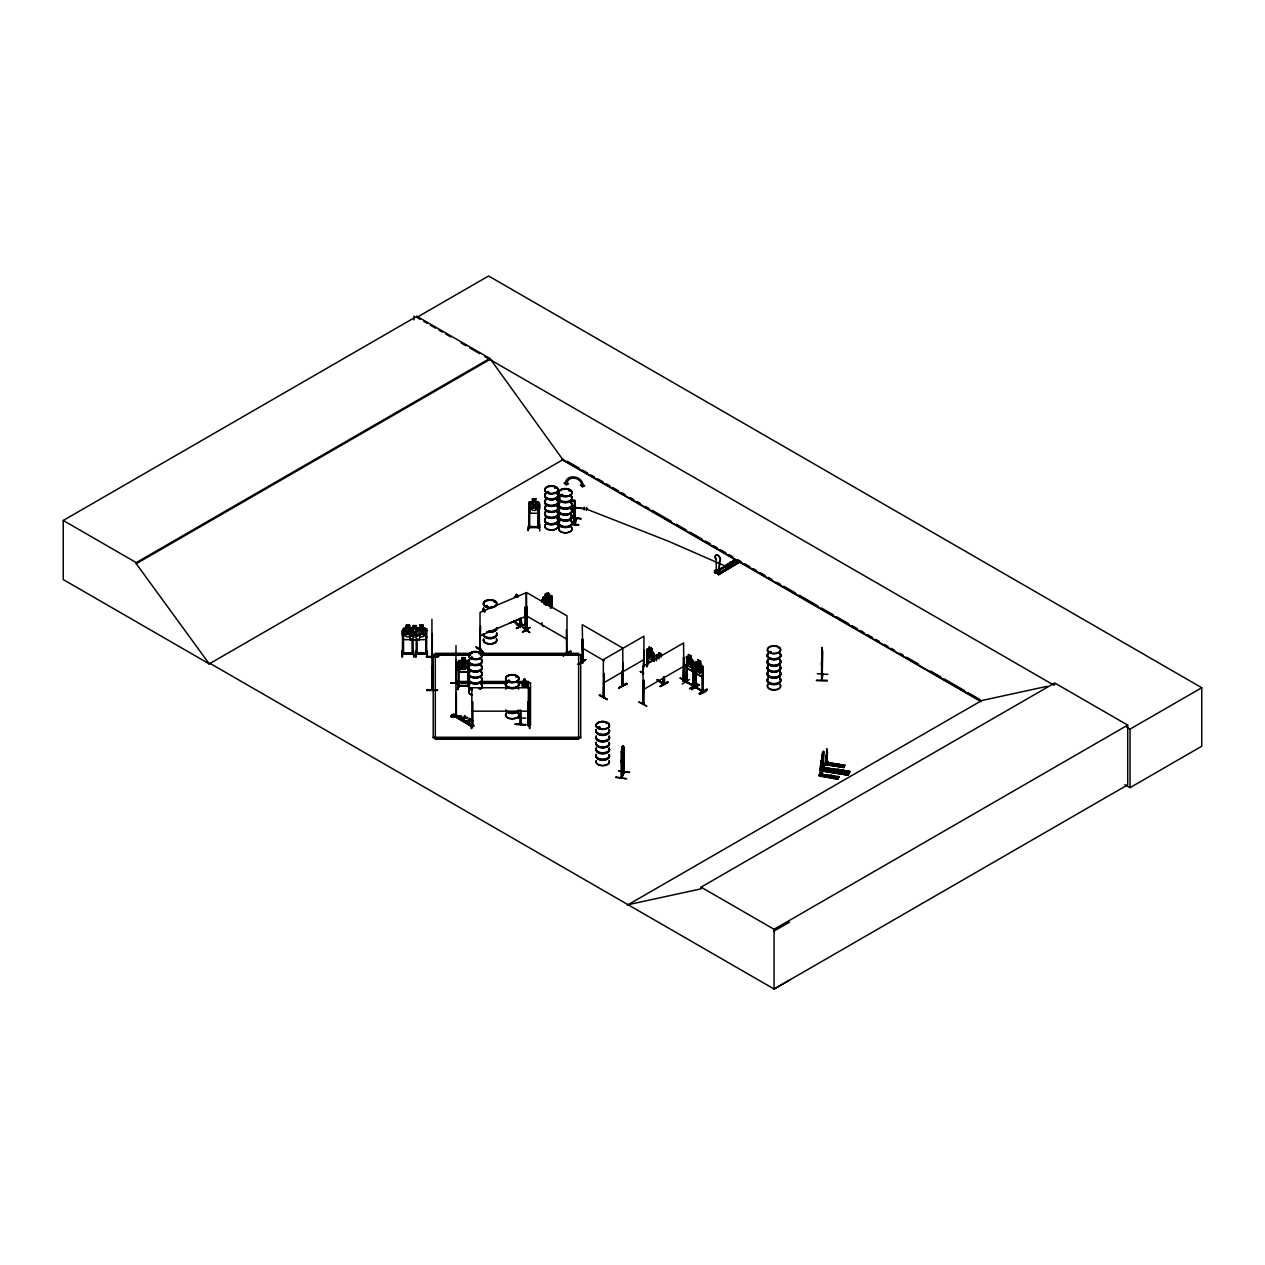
<?xml version="1.0" encoding="UTF-8"?>
<svg xmlns="http://www.w3.org/2000/svg" width="1265" height="1265" viewBox="0 0 1265 1265"><rect width="100%" height="100%" fill="white"/><g stroke="black" fill="none" stroke-linecap="round" stroke-linejoin="round"><path stroke-width="1.5" d="M529.308 724.75L528.106 724.75L528.422 682.673M528.422 724.782L530.509 724.782L530.509 682.673L518.745 682.673M821.87 661.247L822.123 655.729M820.495 767.112L821.175 760.328L820.811 774.892L820.352 766.084M823.689 752.786C819.847 794.989 824.638 762.985 823.547 751.584M827.357 753.719L826.583 763.475L826.203 756.011M826.867 748.975L826.44 763.459M822.297 660.457L821.602 665.216L822.25 650.621L822.092 655.175M827.183 680.27L816.463 680.191M827.136 681.029L816.415 680.617M574.104 500.908L574.231 500.545M574.104 508.704L575.148 508.72M571.337 500.387L575.243 500.576L571.416 500.181M584.509 508.53L584.114 509.953L584.398 507.297L584.24 508.909L575.433 507.708L584.272 508.34M821.76 766.669L822.566 766.116M821.997 656.029L821.839 660.789L822.044 656.25L822.266 657.278M820.226 773.121L819.625 774.733M820.384 773.152L820.89 773.2M826.488 761.83L825.539 761.388L826.709 761.878M821.238 766.606L821.633 765.546L824.48 766.005L823.025 770.527L823.135 768.772L820.179 768.535L823.135 768.772M821.633 765.546L821.428 767.808C819.435 764.503 822.566 766.622 822.582 766.669M821.111 766.495L821.206 766.464M821.965 756.802L823.42 751.284L823.863 752.122M819.799 774.765L819.847 772.883M821.791 764.55L821.317 760.36L820.827 761.925M825.492 761.894L825.887 761.024L827.958 761.53L827.958 762.542L826.962 764.534L827.041 763.348L825.144 763.032L824.986 764.598L843.897 766.97L843.644 767.728M826.836 749.339L826.345 756.043M826.282 754.683L826.282 755.695M827.579 753.134L826.788 749.117M574.12 501.541L575.259 501.304L571.337 501.193M575.148 501.003L574.879 521.733L573.851 521.496L573.851 508.704M575.259 501.304L571.416 500.972M719.01 572.365L719.532 561.391A3.589 2.087 59.5 0 0 719.532 557.248A3.589 2.087 59.5 0 0 715.911 555.209A3.589 2.087 59.5 0 0 715.911 559.336L716.069 559.257A3.589 2.087 59.5 0 1 716.069 555.114A3.589 2.087 59.5 0 1 719.69 557.153A3.589 2.087 59.5 0 1 719.69 561.296L719.168 572.27M821.633 663.066L821.997 651.364M821.649 654.274L821.886 649.404M821.886 661.026L821.649 659.65M825.413 763.317L825.998 761.846M820.811 766.337L821.38 765.293M529.766 504.008L528.77 504.197L529.766 504.008L529.624 527.679L528.691 527.616L528.833 502.442L532.47 501.62L532.359 498.631L535.886 498.742L535.759 501.778L537.514 502.79L537.514 508.166L535.759 510.412L532.47 510.317L530.715 507.961L530.715 502.584L532.47 501.683M527.805 530.573L528.928 523.9L528.343 530.098M528.264 530.509L528.865 524.263M529.624 527.647L528.912 527.315M535.886 498.742L532.47 498.805M535.87 501.683L538.163 501.683C541.452 504.071 539.396 510.064 538.194 513.369L529.924 513.131L528.833 502.442M538.321 504.466L539.301 504.276L538.321 504.466L538.305 527.916L539.333 527.932L539.38 526.793L538.257 526.762M539.396 510.538L538.099 513.258M538.337 504.245L538.21 527.853L539.412 527.679M538.447 526.762L528.802 526.461L528.881 527.663M539.744 530.889L539.744 524.248M578.611 524.643L571.622 523.694L578.627 525.054L571.495 524.485M586.343 509.036L586.454 510.254L586.786 507.613L586.343 509.036L667.888 541.025L729.257 567.795L725.414 565.313L727.486 564.095L731.328 566.578L727.486 564.095M480.21 649.151L480.779 649.72M525.101 629.701C527.805 629.464 523.884 629.084 525.576 630.697L525.196 607.105L526.193 606.947L525.418 607.279M623.851 771.191L621.241 777.928L621.447 751.046L621.241 752.77M624.357 748.659L624.072 772.662L624.024 771.081M624.372 772.077L621.763 777.88M616.071 777.469L626.602 778.766L616.213 777.074M523.979 685.978C520.769 668.6 531.964 689.441 523.22 685.598L524.485 679.447M817.253 673.707L827.943 674.372M821.807 650.526L822.123 647.364L822.013 680.507L822.788 674.387M821.728 653.594L822.297 648.866L822.123 650.242M821.776 658.638L821.712 656.456L822.377 656.962M822.756 650.969L822.203 674.846M822.724 674.909L822.819 673.47L822.297 674.134M717.366 569.724L716.654 571.148M717.176 573.077L717.445 569.74M820.685 768.725L820.685 765.989L820.938 768.756M821.586 765.135L820.669 774.876L820.669 767.649M523.046 684.507L524.611 679.289L522.872 685.061M845.336 773.832L846.791 770.844L849.637 771.302L848.088 775.176L820.068 770.638L820.463 769.484M849.621 771.824L821.523 767.001L820.289 769.531L848.499 774.022L848.198 774.797M823.468 767.57L849.748 771.729L849.242 772.773L823.072 768.535M820.21 772.773L822.187 772.947L822.108 773.911L820.21 773.595L819.198 775.998L837.857 779.114L819.277 775.619L819.356 774.449L836.798 777.2M838.853 777.137L820.084 774.022L838.648 777.548L838.916 776.584L837.019 776.251L836.007 778.244M820.194 774.022L819.356 775.271L838.189 778.465M825.175 764.202L826.077 762.226L844.767 765.436L825.776 762.985L825.887 761.024L825.713 762.7L844.546 765.894M837.841 779.145L838.916 776.584M844.419 766.131L844.688 765.167L842.806 764.835L841.794 766.827M575.148 508.641L571.337 508.198M523.22 685.598L525.086 679.416M621.969 776.552L621.241 777.074L621.969 777.406L622.918 748.927L622.064 756.138M431.871 656.092L431.934 657.515M431.887 657.42L432.409 656.092M431.808 688.634L431.934 690.042L431.934 619.265M456.001 715.642L456.001 715.484M520.769 710.266L520.832 723.975M520.816 723.596L520.342 724.418L520.769 718.457M470.991 658.18L472.224 657.278M471.276 657.5L472.414 657.895M472.873 657.784L472.256 657.958M486.377 605.476L485.649 606.425M485.902 606.141L485.807 605.698M487.515 606.03L486.282 605.54M479.103 653.847L479.641 653.151M494.315 601.966L493.84 601.349M494.204 601.476L494.552 601.966M547.698 491.547C547.207 494.236 549.295 490.029 546.844 492.354M547.239 491.816L548.219 492.275M548.868 492.354L548.378 491.674M508.53 681.329L508.372 680.349L509.526 680.586M508.056 680.965L509.242 681.155M509.321 681.06L508.324 681.044M509.147 681.234L509.147 680.412M554.845 488.037L555.351 487.357M555.604 487.784L554.813 487.768M515.772 676.395L516.104 676.348M515.914 676.68L516.784 676.633M515.93 676.807L516.468 676.269M561.375 495.248L561.834 494.267L562.83 495.137M562.451 495.074L561.217 494.884M562.767 495.026L560.996 495.153M568.744 490.646L569.74 490.883M569.076 490.567L569.535 490.441M598.566 727.312L599.91 727.407M600.148 727.596L599.357 727.059M606.109 723.453L607.184 723.548M771.302 652.266L769.452 652.234L770.986 651.57M771.46 652.234L770.78 651.475L771.365 652.392M778.528 647.838L777.88 647.585M578.595 525.07L571.59 524.2M836.181 770.923L837.383 769.99L838.569 770.938M838.569 770.701L836.212 770.859M836.908 765.262L835.975 764.36M717.682 569.914L716.464 571.195L716.955 570.088M599.594 694.691L607.247 699.529L599.215 695.323M638.825 702.186C647.98 705.633 650.89 709.491 639.141 701.949M820.084 770.638L848.135 775.129M820.289 768.314L820.163 770.259L848.325 774.718L849.637 771.302M848.404 774.591L820.179 770.069L821.633 767.08M849.337 772.393L823.183 768.155M825.001 764.582L843.787 767.428L825.065 764.202M720.101 571.337L720.101 572.555L716.132 570.452L720.402 573.029L720.402 571.495L718.03 572.555L718.03 573.772L714.788 571.938L716.86 569.503M476.589 647C498.078 662.986 461.172 636.627 483.072 651.934M432.345 657.42C411.299 656.029 452.506 656.44 434.022 656.804M432.361 689.915L432.345 688.524M456.428 716.196L456.365 692.303M520.816 724.45L520.706 718.394M650.447 654.1L652.645 652.851L651.064 655.254L652.708 659.618L650.558 655.586C649.451 659.413 646.715 656.424 650.036 654.638L648.471 650.447L650.416 653.847M546.939 599.91L549.816 596.716L547.729 600.48L549.943 603.31L548.567 605.903M693.394 668.995L692.572 671.304L686.911 667.936M693.473 668.948L692.603 671.446L686.753 668.062L686.089 664.694M702.897 674.435L702.028 676.917L696.177 673.533L695.497 670.181L696.335 673.423L702.154 676.838L702.85 674.451L702.075 676.886L696.193 673.533M702.976 674.498L702.154 676.838M822.392 674.292L821.649 680.428L822.06 679.558M546.986 599.784L544.298 597.918L546.369 600.764L544.266 604.37M552.062 604.038L550.892 607.074M557.944 498.71L558.023 499.296M557.944 506.506L558.023 507.091M574.421 501.667L574.421 506.791M573.962 505.352L575.132 505.51L573.962 505.352L573.899 506.506M575.18 506.601L573.804 506.996L574.025 521.654L575.022 521.639M575.48 506.949C572.381 504.767 571.59 509.226 575.543 508.119L575.543 506.775M575.543 508.119L571.416 507.977M571.416 508.783L575.243 509.352L575.243 500.719M572.254 524.184L574.547 518.128M575.053 517.764L572.792 524.327L575.085 517.764M574.057 524.406L576.302 517.938L574.104 524.422M518.713 619.613L509.748 623.123M461.061 718.615L463.654 717.777L463.638 720.101L464.54 715.5M468.698 720.212L465.409 720.639L468.588 721.113L470.074 718.694L468.572 722.947L467.955 722.109M468.572 722.947L470.074 718.694M467.955 722.6L469.457 718.346M463.417 664.014L466.516 661.516L464.271 664.837L466.611 668.236L463.575 665.453L460.507 668.268L462.816 664.821L460.618 661.548L463.512 664.172M467.639 672.174L459.448 672.11L458.262 669.28L459.353 672.205L467.639 672.142L468.856 669.264L468.841 661.5L467.607 660.488L459.385 660.583L458.278 661.611L458.262 669.343L459.369 672.221L467.639 672.174L468.841 669.312M465.141 715.848L464.524 717.793L467.655 717.793L464.524 717.318M682.215 684.08L689.409 679.542M621.716 777.88L622.032 746.888C624.135 742.318 623.914 756.059 622.064 758.447L621.605 757.118M622.222 747.077L622.76 745.891L622.222 748.042M623.06 747.821L623.677 746.476L624.072 772.662L623.566 746.461L621.463 751.11L622.143 749.797M621.51 753.924L621.605 777.991M621.147 760.407L621.542 762.7L623.977 754.604M616.071 777.485L616.229 776.678M619.012 771.16L629.527 772.409L619.154 770.796M623.993 771.998L621.906 776.71M824.48 766.005L821.618 765.768M839.517 769.673C835.074 777.153 843.123 767.618 836.687 769.199L835.232 772.188M842.047 770.085C838.995 778.038 841.636 766.685 844.894 770.844M844.894 770.543L843.439 773.532M525.544 630.666L525.971 629.322M480.921 649.008L479.783 648.913L479.973 650.036L480.052 612.371L526.193 592.732L526.24 630.35C528.296 631.583 525.781 628.104 526.936 629.796M566.862 652.851L571.195 651.649L563.21 655.839L570.784 650.953L563.257 655.381M582.517 661.975L582.754 662.275M582.264 661.389L583.007 662.718L582.248 638.888L582.026 662.512M622.522 684.982L621.747 684.555L622.601 685.029M622.775 662.291L622.538 685.899L621.732 685.44L622.87 685.693L622.775 648.059L582.248 624.657L582.928 662.686L582.264 662.228M685.946 682.151L693.853 686.231L693.046 684.918M686.927 681.424L686.199 681.06L686.674 682.562L686.958 664.805M693.236 684.982L692.809 686.073L692.809 662.575L693.758 662.828L692.809 662.575M695.481 687.654C694.406 685.298 698.201 689.552 703.008 691.892L702.929 666.718L696.209 661.927L702.897 666.813M702.913 691.892L702.17 690.548L703.15 690.769M819.356 774.449L821.254 774.765L821.175 775.935L822.187 772.947M825.318 763.965L825.998 762.178M827.041 764.171L827.958 761.53M821.254 775.587L822.108 773.911M830.299 775.113C828.164 780.41 830.046 772.868 832.18 775.651M836.07 763.696C833.951 768.994 835.817 761.451 837.968 764.234M832.18 775.445L831.184 777.422M837.968 764.028L836.956 766.005M833.856 775.73C831.152 780.41 835.612 778.291 835.754 776.046M839.644 764.313C836.94 769.009 841.399 766.875 841.541 764.629M844.688 765.167L843.692 767.143M402.397 656.725L402.397 650.969M415.553 657.12L415.426 650.985M458.057 689.583L457.977 683.369M457.977 683.053L457.519 689.71L457.962 683.416M471.719 728.118L471.719 722.394M471.687 728.514L471.687 721.904L471.244 728.529M657.389 680.412L663.872 684.507L663.793 676.649M545.341 604.322L547.065 601.239C546.417 604.828 551.793 602.915 548.899 603.547M604.385 696.161L603.8 696.525M682.879 680.064L683.638 679.716M696.003 672.822L700.778 664.568M459.132 671.589L465.852 660.583M729.526 565.36C728.181 568.839 726.126 563.131 729.399 565.439M534.083 505.225L537.072 502.664L534.842 505.921C539.301 509.479 535.728 511.171 534.13 506.506L531.079 509.226L533.387 505.858L531.173 502.505L534.209 505.13M548.789 492.243L547.587 492.781M560.822 494.821L562.15 495.01M485.713 605.745L486.819 606.71M485.934 605.935L486.709 605.777M470.896 657.737L471.624 657.31M472.462 658.085L472.066 657.247M509.621 681.013L507.787 681.266M599.499 727.739L598.551 727.628L599.357 727.359M769.531 652.139L771.097 652.013L769.563 651.791M836.228 770.749L838.537 770.764M838.521 770.875L837.051 771.587L836.181 770.67M461.788 657.626L465.314 657.689L465.33 660.583L466.959 661.611L466.975 667.019L465.204 669.296L461.915 669.327L460.144 667.019L460.144 661.642L461.915 660.678L461.915 657.721L465.204 657.784L461.804 657.642L461.804 660.583L458.262 661.548M836.292 765.293L837.288 764.819L836.133 764.455M466.975 667.019L465.22 669.327L461.915 669.312L460.16 667.019M701.601 671.43L700.336 673.027L697.995 671.699L696.746 668.663L697.995 659.982L700.51 661.405L700.415 664.346L702.929 666.782M520.579 618.775C526.414 634.081 512.151 622.38 514.808 620.72M515.298 621.21L514.887 622.19L515.235 621.131M514.365 620.909L520.974 626.475L514.586 621.51M543.27 597.301L542.274 602.314M402.428 653.104L412.959 653.04L413.181 654.132L413.07 638.525M402.428 653.958L413.181 653.926L402.46 654.211L402.539 630.555L403.503 630.555L403.519 654.163M416.059 653.12L417.244 653.12M416.059 653.973L417.244 653.973M468.777 686.705C472.904 684.539 453.819 686.832 459.29 686.484M472.92 724.766L471.972 724.813M529.276 725.636L528.138 725.636L528.422 724.039L530.509 724.782M413.181 629.037L411.947 627.962L403.725 627.993C400.752 630.618 402.365 636.295 403.693 639.663L411.979 639.647M419.885 636.801L423.174 636.785L424.929 634.477L424.929 629.1L423.174 628.152L423.285 625.1L419.759 625.116L419.885 628.167L416.232 629.037M603.421 696.303L604.401 696.319M603.895 696.825L604.053 695.971M643.158 674.261L643.917 650.416L644.17 665.596M643.964 680.364L643.015 680.602L643.964 680.364L643.268 704.226L643.015 666.386L683.559 642.984L683.922 680.744L683.559 657.199L683.053 681.202L683.4 679.764M528.944 502.553L530.003 501.62L538.099 501.841L539.285 502.838L539.396 527.9M476.526 647.443L483.072 652.424M574.863 507.044L574.879 521.733M574.01 521.085L575.18 521.227M545.579 605.413L548.662 604.765L550.307 602.093L550.307 596.716L548.662 596.115C551.445 591.166 542.843 592.842 545.579 596.795L543.934 598.108L543.934 603.484M727.328 565.455L729.209 565.297M729.415 565.882L727.343 565.898M514.381 596.558L516.547 597.333C513.97 590.597 521.733 598.946 516.373 594.329L516.468 597.175M546.954 491.895L547.856 491.595M471.276 657.99L472.066 657.547M509.526 681.139L508.688 681.345M598.282 727.407L599.436 727.059M649.198 647.063L651.775 648.455L651.601 651.428L652.851 653.12L652.851 658.496L651.601 660.077L649.277 658.733L648.028 655.713L648.028 650.337L649.277 650.099C648.439 642.43 650.922 652.787 647.569 648.913L646.7 649.53L646.731 666.813M646.779 649.625L647.617 649.04M656.345 660.662L656.298 655.08L658.875 655.444M656.393 655.175L657.215 654.574M686.057 682.183L686.879 656.393L693.568 661.279L693.584 686.421L693.568 661.279M686.089 656.978L686.911 656.519M698.09 660.124L698.074 663.002L695.418 662.496L695.45 687.67M830.188 775.777L830.156 776.584M831.421 776.346L830.346 775.714L830.52 776.71M696.288 661.88L695.497 662.449M402.539 653.104L402.57 654.195M416.09 654.226L417.134 653.91M417.181 654.226C415.347 650.068 442.624 655.634 416.059 653.341M426.669 654.179L416.28 653.942M459.29 686.705L458.12 686.737L458.309 685.567L459.132 686.468M467.75 663.05L468.73 663.255L467.75 663.05L467.75 686.674L468.841 686.452M468.841 685.598L458.309 685.915M471.892 724.766L472.952 724.987M471.75 725.383L472.952 725.588L472.825 701.98L471.861 702.186M529.292 724.529L528.106 724.987M479.83 649.783L479.751 649.008M528.881 526.778L539.396 527.046M717.113 570.436L715.832 569.962L716.006 572.413L716.006 569.851L717.176 570.515L714.266 572.333M734.839 559.763L738.728 562.419L717.793 574.294L738.681 561.929L734.839 559.763C727.296 561.597 744.089 565.961 732.767 560.98M715.184 572.666L735.882 561.012L719.785 569.566M735.044 560.553L735.866 561.012M717.619 574.01L738.681 561.929M737.938 561.802L718.03 573.772M738.396 562.403L718.536 574.721L738.902 562.704M714.978 572.76L714.488 570.547L716.559 569.329L716.148 570.942M729.32 563.02C740.642 567.985 723.849 563.621 731.391 561.802L735.234 564.269L731.391 561.802M719.263 569.266L735.313 560.711M714.931 572.681L735.582 560.49M718.615 574.769L718.33 572.713L720.402 571.495M717.872 574.342L738.697 562.229M526.936 607.247L526.24 606.852L527.015 630.697L527.189 607.105M522.524 632.342L530.067 627.44L522.524 631.852M566.356 629.717L566.625 653.657M582.517 662.828L582.928 639.284M567.052 652.629L566.008 652.376L566.783 652.803M563.21 655.839L565.645 654.416M578.263 664.03L585.379 659.871M577.836 664.283L585.806 659.618M579.465 663.809L585.758 659.634M604.053 673.423L603.294 697.268L603.373 659.603L643.917 636.2L643.917 665.453M643.49 667.873L644.17 650.574M642.762 673.075L640.722 671.43M626.934 683.843C602.298 696.319 643.901 675.826 618.965 687.543M618.996 687.607L626.523 683.132M618.949 688.018L626.602 683.606M604.322 696.968L603.642 673.976M683.258 681.139L683.827 657.357M686.278 658.559L686.958 658.954M695.703 664.014L695.829 687.448L703.293 691.702L703.198 668.284L702.249 668.047L702.233 691.481M642.936 703.198L644.059 702.897L642.936 704.052M703.198 668.284L702.249 668.047M683.638 680.57L682.8 681.06M686.326 681.108L686.784 681.693M686.784 681.946L693.473 685.583M692.73 685.946L693.078 662.433M697.489 683.653C673.249 698.533 714.33 675.178 690.01 688.524M691.718 689.662L699.276 684.76L691.718 689.172M702.17 690.801L696.209 687.401L703.008 691.038M706.929 689.125C707.609 693.441 688.903 697.41 706.977 689.188M699.371 694.026L707.309 689.773M210.18 663.445L209.358 663.935L63.25 579.576L63.25 520.468L416.881 316.297L489.887 358.438L562.893 459.701L980.881 701.031M416.881 316.297L416.881 317.389L488.59 275.991L1201.75 687.733L1201.75 746.239L1130.04 787.636L1124.917 784.664M63.25 520.468L136.256 562.609L489.887 358.438M789.55 980.185L774.069 989.009L210.085 663.398L209.247 663.872L136.256 563.7L489.887 359.529M209.247 663.872L563.716 459.227M452.048 714.757L453.518 713.903L473.79 725.604L472.304 727.185L452.048 714.757L472.304 726.458L473.79 725.604M452.048 715.484L453.518 714.63L458.578 717.555M524.659 683.021C514.143 687.607 535.427 687.433 524.912 683.021L528.153 684.982M647.49 648.961L654.258 653.799L654.179 661.579M647 666.655L646.731 651.206L647.68 651.459M653.293 652.313L651.681 651.38L651.775 648.455L649.277 647.206M646.7 657.262L647.474 660.567L650.479 662.212L647.617 660.457L646.858 657.247M603.373 683.005L643.917 659.603M653.499 660.962L653.752 654.954L654.448 659.255M657.642 655.871L658.875 655.634L658.875 652.566L661.374 654.005L661.216 656.978L657.183 654.464M654.448 655.349L653.499 655.112M656.298 655.08L656.614 660.504M688.571 657.389L688.571 654.495L687.322 663.192L688.571 666.212L690.896 667.556L692.145 665.975L692.145 660.599L690.896 656.045L688.571 654.701M690.99 658.875L691.07 655.934L688.492 654.543M643.015 689.789L683.559 666.386M663.429 683.021L664.125 683.495L657.104 679.985M663.366 678.056C661.516 687.701 666.149 685.013 664.046 676.506M660.203 686.136L667.841 681.788L660.251 686.199M668.22 682.452L660.203 686.626L667.904 682.23M627.25 905.202L981.719 700.541L1047.025 686.342M628.072 904.712L701.079 888.836L701.079 887.144L1054.71 682.974L1127.716 725.114L1127.716 784.838L774.069 989.009L774.069 929.285L1127.716 725.114M1054.71 684.665L1053.887 685.156L484.795 356.588M1126.656 727.169L1130.04 729.13L1201.75 687.733M774.069 930.993L789.55 922.169M525.212 630.429L525.845 630.191M418.114 629.132L419.759 627.993M460.16 661.642L461.915 660.678M419.521 635.773L421.53 632.943L424.581 635.726L422.241 632.326L424.502 629.116L423.269 629.116L421.482 631.646L419.711 629.116L418.62 629.322M683.4 680.617L683.559 680.602M643.332 703.308L644.043 703.72M487.057 606.141L486.187 606.204M480.605 626.08L480.052 649.989M522.951 627.74L529.877 632.5L523.441 627.535M479.83 649.815L480.7 648.597M480.052 635.773L526.193 616.134M509.779 623.092L518.761 619.249M516.5 627.962C543.096 616.229 498.695 636.801 525.133 624.246M516.531 628.373L525.181 624.641M603.943 696.841L604.322 673.565M643.411 704.146L643.284 680.76M542.005 623.281L541.958 622.744M547.492 491.737L548.409 491.721M562.198 495.058L561.217 495.074M599.009 727.059L598.44 728.118M831.121 776.52L830.33 776.504M545.579 593.918L548.662 593.238M552.109 607.532L552.062 596.305L550.86 595.467L543.175 597.143L542.163 602.33M551.002 598.219C552.252 595.989 549.801 606.22 551.002 607.975M551.002 599.215L543.302 600.733L551.081 599.104L552.109 601.745M548.662 602.456L545.579 603.12L545.579 597.76L548.662 597.08L548.662 602.456L550.307 604.385L550.307 607.959M523.678 684.065L524.611 683.875M696.746 663.303L697.995 663.05M702.565 691.291L702.502 675.7M716.923 570.8L716.464 570.515M469.457 720.164L472.588 720.639L469.347 721.05M472.588 720.639L465.994 721.461M463.765 717.366L460.476 718.283M467.655 717.302L464.413 717.714L463.638 720.101M464.413 718.204L467.655 717.793M469.347 720.56L472.588 720.149M465.409 721.129L468.698 720.702M425.752 653.056L425.831 654.226L425.72 630.539L426.7 630.745L425.72 630.539M514.649 620.641L514.27 621.716M470.928 657.784L472.161 658.464M598.993 727.201L600.195 727.549M599.452 728.276L598.503 727.992M622.206 685.314L622.775 685.662M622.459 685.851L622.111 684.397M686.642 682.499L686.705 659.097M693.584 685.567L679.938 677.977L693.837 686.183M696.114 687.164L695.481 686.8M696.082 687.97L696.398 674.166M409.544 636.769L406.255 636.785L404.484 634.492L404.484 629.116L406.255 628.152C403.298 623.645 412.422 623.708 409.544 628.136L411.299 629.084M406.255 625.258L409.544 625.258M419.759 625.179L423.174 625.274M423.174 628.088L426.811 628.99L426.59 654.211M432.298 633.48L432.314 657.5M409.544 634.461L406.255 634.477L406.255 629.1L410.856 628.99L408.611 632.31L410.888 635.409M419.885 634.492L423.174 634.477L423.174 629.116L419.885 629.116L419.964 637.228L418.747 640.09L410.461 640.027L409.386 629.448L410.508 628.42L418.715 628.42L419.964 629.496M417.324 639.695L425.609 639.663L426.811 636.785M426.779 650.937L427.444 657.152L426.732 656.345M402.649 653.357L412.959 653.009M426.732 656.693L437.484 656.63M413.149 650.431L413.813 657.12L413.212 650.479M462.5 658.274L464.619 658.259L464.619 659.239L462.516 659.239L462.5 658.274L464.619 658.29M462.5 659.239L464.619 659.223M456.38 659.761L456.38 683.796M459.401 660.583L461.915 660.615M459.448 660.678L467.56 660.662L468.73 661.611L468.698 686.421M461.915 661.642L465.204 661.627L465.22 667.019L461.915 667.019L461.915 661.642L465.22 661.642M458.199 663.081L459.179 663.303L458.199 663.081L458.23 686.721M432.298 666.023L432.298 689.425M461.915 667.003L465.204 667.003M450.814 682.784L461.567 682.594L450.814 683.116M450.814 682.974L461.567 682.926M426.748 690.39L437.5 690.311L426.748 690.405L426.748 689.583L437.5 690.374M468.841 686.073L468.872 689.662L469.378 686.5M426.748 690.058L437.484 689.994M528.217 701.98L529.181 702.186L528.217 701.98L528.327 725.636M450.814 716.67L461.567 716.591L450.814 716.702L450.814 715.864L461.567 716.654M450.814 716.354L461.567 716.29M525.892 718.156L515.14 718.014M529.26 722.378L529.403 728.466M515.219 724.07L525.971 724.861L515.219 724.149M515.219 724.481L525.971 724.545M418.668 639.932L410.461 640.09L409.544 629.084L407.852 631.63L404.958 629.005L407.156 632.294L404.847 635.726L407.915 632.927L410.445 635.773M472.604 653.325L435.302 653.325L435.302 739.203L578.627 739.203L578.627 653.325L478.502 653.325M470.643 654.527L433.215 654.527L433.215 738.001L580.714 738.001L580.714 654.527L480.463 654.527M435.302 655.254L470.643 655.254M480.463 655.254L578.627 655.254M468.382 681.471L456.76 681.471L456.76 683.4L468.382 683.4M481.933 681.471L507.123 681.471M518.745 681.471L528.422 681.471L528.422 683.4M456.76 682.199L468.382 682.199M481.933 682.199L507.123 682.199M518.745 682.199L528.422 682.199M456.76 682.673L468.382 682.673M481.933 682.673L507.123 682.673M481.933 683.4L507.123 683.4M518.745 683.4L530.509 682.673M471.861 711.167L529.181 711.167M433.215 737.274L580.714 737.274M435.302 738.475L578.627 738.475M514.649 621.558L520.88 626.46L520.88 618.648M643.695 703.609L643.695 680.206M416.28 654.226L416.169 638.588M412.105 654.195L412.09 638.54M459.053 685.567L467.639 685.598M471.972 725.636L471.972 724.466M556.505 497.619L560.205 498.078L556.489 497.683M556.474 506.316L560.205 506.712M571.337 508.989L575.132 509.526M570.436 517.511L580.951 518.84M539.19 527.632L528.881 527.632M622.032 746.888L622.174 749.829M621.241 760.502L621.431 762.684M619.028 771.002L629.543 772.441M822.44 769.152L822.029 758.257L822.234 769.12M823.404 767.902L836.481 770.021M840.213 770.622L849.558 772.14M849.527 772.203L821.127 767.808L821.127 765.246M820.447 769.673L848.183 774.291M826.314 756.201L826.583 763.475M825.998 761.356L827.879 761.672M826.045 762.352L844.688 765.357M825.144 763.854L843.976 767.049M819.941 774.117L838.711 777.169M819.42 775.587L838.173 778.528M508.862 680.317L509.7 680.807M823.61 751.331L822.234 753.244L822.092 758.004M529.292 725.383L528.217 725.604M573.93 521.623L574.278 508.182M426.874 650.858L426.843 657.152M529.877 728.529L529.861 722.362M686.389 681.977L686.278 664.41M526.667 630.112L526.509 592.479L567.036 615.881L566.862 653.705M663.761 684.507L663.524 683.053M525.592 683.97L526.683 684.871M466.975 661.642L465.22 660.678L465.314 657.689M822.234 674.941L822.25 649.245M714.488 572.08L718.33 574.247L717.587 573.82M699.924 661.737L698.422 660.883L699.909 662.718L698.407 660.899M698.422 661.848L699.924 662.702M697.995 663.999L700.336 665.343L700.32 670.735L697.995 669.391L697.995 663.967L699.26 667.224C700.178 663.413 703.166 666.655 699.798 668.205L701.458 672.553L699.292 668.537C698.375 672.442 695.434 669.438 698.754 667.588L697.189 663.413L700.32 665.358M697.995 669.375L700.336 670.719M698.881 684.966L691.67 689.188M643.774 673.17L640.296 671.668M640.343 671.509L643.458 673.296M529.687 627.646L522.461 631.868M416.881 317.389L420.28 319.349M423.68 321.31L427.08 323.271M430.464 325.232L435.555 328.173M438.955 330.133L442.355 332.094M445.754 334.055L450.846 336.996M461.029 342.878L466.121 345.819M469.521 347.78L479.704 353.647M567.131 461.187L579.07 468.082M582.485 470.058L587.608 473.015M591.008 474.976L594.423 476.952M597.839 478.913L602.962 481.87M606.378 483.847L609.777 485.823M613.193 487.784L618.316 490.741M621.732 492.718L625.131 494.678M630.255 497.635L633.67 499.612M637.086 501.572L640.485 503.549M645.609 506.506L649.024 508.467M652.44 510.443L671.209 521.275M676.316 524.232L686.563 530.146M689.963 532.106L701.917 539.001M705.317 540.977L710.44 543.934M713.855 545.895L717.271 547.872M720.686 549.848L725.794 552.789M729.209 554.766L732.625 556.742M737.732 559.683L741.148 561.66M744.563 563.637L749.686 566.593M753.102 568.554L756.502 570.531M759.917 572.492L765.04 575.449M768.456 577.425L771.856 579.386M776.979 582.343L780.394 584.319M783.81 586.28L795.748 593.174M799.164 595.151L817.933 605.982M821.333 607.959L833.287 614.853M836.687 616.814L848.641 623.724M852.041 625.685L857.164 628.642M860.58 630.618L863.995 632.579M867.41 634.556L872.518 637.513M875.933 639.473L879.349 641.45M884.456 644.407L887.872 646.368M891.287 648.344L894.703 650.305M899.826 653.262L903.226 655.238M906.641 657.199L918.58 664.109M930.534 671.003L940.765 676.901M944.18 678.878L964.657 690.69M968.057 692.667L980.011 699.561M561.771 459.543L981.134 701.664M658.875 652.756L661.216 654.1M657.373 679.843L663.666 683.574M526.509 615.881L567.036 639.284M582.248 648.059L604.196 660.741M461.962 719.5L473.79 726.331M701.079 887.144L774.069 929.285M550.892 595.53L551.951 596.368M529.181 724.529L529.07 725.667L529.181 687.765L471.861 687.765L471.892 725.62M522.951 627.25L529.45 632.563M518.049 596.226L516.8 595.246L518.049 597.191M426.7 629.1L425.514 628.136L417.355 628.009M468.841 661.563L465.33 660.52L468.746 661.642M419.838 629.543L418.715 628.42M664.014 684.239L657.294 679.542M663.097 684.096L663.097 678.214M820.084 774.022L820.1 772.441M700.336 661.5L701.601 666.054L701.569 671.462L700.32 673.043L697.995 671.683L696.746 668.679M700.32 664.394L701.569 666.086M552.014 596.242L551.92 607.769M545.468 596.716L545.421 593.775M541.388 623.55L543.238 626.523M692.572 659.871L693.394 661.31M653.262 652.392L654.1 653.831M822.25 758.288L821.776 757.45M658.875 656.551L658.069 655.997L659.128 658.891M458.389 669.248L459.448 672.11M455.89 716.196L456.001 645.545M525.038 679.337L526.351 684.333M526.509 685.44L525.054 679.511L525.876 685.867M821.538 680.349L821.776 653.262M716.069 559.257L716.449 570.926M821.649 662.971L821.728 665.09M821.523 662.971L821.712 665.232M524.801 679.605L524.943 686.073M415.995 650.495L416.09 657.183M402.46 657.168L402.365 650.479L402.317 657.104M1130.04 729.13L1130.04 787.636M696.13 664.568L695.971 687.97M653.752 654.954L653.752 658.859M647.68 659.255L647.68 665.105M647.427 651.601L647.427 665.264M622.08 671.288L621.858 685.519L621.827 671.446M525.971 606.773L526.177 630.444M525.196 607.105L525.323 630.729M520.405 710.819L520.405 724.545L520.389 710.266M520.31 618.206L519.978 626.222L520.01 618.332M514.918 621.289L514.997 622.19M459.163 663.081L459.069 686.769M417.134 638.588L417.134 654.179M414.019 316.076L414.019 319.95M411.979 653.072L411.979 654.132M136.256 562.609L136.256 563.7M609.224 742.239A6.72 3.874 0 0 1 602.741 747.125A6.72 3.874 0 0 1 596.242 742.239M609.192 730.601A6.689 3.858 0 0 1 602.741 735.455A6.689 3.858 0 0 1 596.274 730.601M609.192 729.51A6.689 3.858 0 0 1 602.741 734.38A6.689 3.858 0 0 1 596.274 729.51M609.192 737.052A6.689 3.858 0 0 1 602.741 741.923A6.689 3.858 0 0 1 596.274 737.052M609.303 736.657A6.799 3.921 0 0 1 602.741 741.606A6.799 3.921 0 0 1 596.163 736.657M609.303 736.325A6.799 3.921 0 0 1 602.741 741.274A6.799 3.921 0 0 1 596.163 736.325M609.208 735.961A6.705 3.874 0 0 1 602.741 740.847A6.705 3.874 0 0 1 596.258 735.961M609.303 730.205A6.799 3.921 0 0 1 602.741 735.139A6.799 3.921 0 0 1 596.163 730.205M609.303 729.873A6.799 3.921 0 0 1 602.741 734.807A6.799 3.921 0 0 1 596.163 729.873M609.224 742.523A6.72 3.874 0 0 1 602.741 747.394A6.72 3.874 0 0 1 596.242 742.523M609.192 743.061A6.673 3.858 0 0 1 602.741 747.915A6.673 3.858 0 0 1 596.289 743.061M609.224 760.645A6.72 3.874 0 0 1 602.741 765.515A6.72 3.874 0 0 1 596.242 760.645M609.224 742.713A6.72 3.874 0 0 1 602.741 747.599A6.72 3.874 0 0 1 596.242 742.713M609.192 749.007A6.689 3.858 0 0 1 602.741 753.861A6.689 3.858 0 0 1 596.274 749.007M609.208 747.915A6.705 3.874 0 0 1 602.741 752.786A6.705 3.874 0 0 1 596.258 747.915M609.192 755.458A6.689 3.858 0 0 1 602.741 760.328A6.689 3.858 0 0 1 596.274 755.458M609.303 755.063A6.799 3.921 0 0 1 602.741 760.012A6.799 3.921 0 0 1 596.163 755.063M609.303 754.731A6.799 3.921 0 0 1 602.741 759.68A6.799 3.921 0 0 1 596.163 754.731M609.208 754.367A6.705 3.874 0 0 1 602.741 759.253A6.705 3.874 0 0 1 596.258 754.367M609.303 748.611A6.799 3.921 0 0 1 602.741 753.545A6.799 3.921 0 0 1 596.163 748.611M609.303 748.279A6.799 3.921 0 0 1 602.741 753.213A6.799 3.921 0 0 1 596.163 748.279M609.192 760.866A6.673 3.858 0 0 1 602.741 765.72A6.673 3.858 0 0 1 596.289 760.866M518.128 682.515A6.799 3.921 0 0 1 512.246 688.413A6.799 3.921 0 0 1 506.364 682.515M505.779 689.235A6.689 3.858 0 0 1 506.459 688.302M518.033 688.302A6.689 3.858 0 0 1 518.713 689.235M518.049 682.926A6.705 3.874 0 0 1 512.246 688.729A6.705 3.874 0 0 1 506.443 682.926M518.128 682.183A6.799 3.921 0 0 1 512.246 688.081A6.799 3.921 0 0 1 506.364 682.183M518.049 681.835A6.705 3.874 0 0 1 512.246 687.638A6.705 3.874 0 0 1 506.443 681.835M518.018 712.843A6.657 3.842 0 0 1 512.246 718.615A6.657 3.842 0 0 1 506.474 712.843M518.065 713.191A6.72 3.874 0 0 1 512.246 719.01A6.72 3.874 0 0 1 506.427 713.191M518.729 710.724A6.705 3.874 0 0 1 512.246 713.587A6.705 3.874 0 0 1 505.763 710.724M518.808 710.361A6.799 3.921 0 0 1 512.246 713.27A6.799 3.921 0 0 1 505.684 710.361M518.808 710.029A6.799 3.921 0 0 1 512.246 712.938A6.799 3.921 0 0 1 505.684 710.029M518.033 710.566A6.689 3.858 0 0 1 506.459 710.566M493.429 607.406A6.657 3.842 0 0 1 483.467 604.417A6.657 3.842 0 0 1 492.385 600.464A6.657 3.842 0 0 1 494.805 606.789M493.461 607.105A6.72 3.874 0 0 1 483.404 604.085A6.72 3.874 0 0 1 492.401 600.1A6.72 3.874 0 0 1 494.852 606.488M484.289 611.96A6.705 3.874 0 0 1 483.625 609.018M485.365 611.675A6.689 3.858 0 0 1 483.641 607.943M484.21 611.612A6.799 3.921 0 0 1 483.53 608.639M484.21 611.28A6.799 3.921 0 0 1 483.53 608.307M496.576 633.876A6.705 3.874 0 0 1 490.978 638.73A6.705 3.874 0 0 1 483.388 634.888M496.592 639.284A6.72 3.874 0 0 1 490.093 644.17A6.72 3.874 0 0 1 483.609 639.284M496.671 633.496A6.799 3.921 0 0 1 490.994 638.398A6.799 3.921 0 0 1 483.309 634.508M496.671 633.164A6.799 3.921 0 0 1 490.994 638.066A6.799 3.921 0 0 1 483.309 634.176M496.56 632.8A6.689 3.858 0 0 1 490.978 637.639A6.689 3.858 0 0 1 483.404 633.797M496.797 628.42A6.689 3.858 0 0 1 486.756 631.773M496.892 627.725A6.799 3.921 0 0 1 488.337 631.504M496.576 628.341A6.705 3.874 0 0 1 488.369 631.077M496.892 628.057A6.799 3.921 0 0 1 488.337 631.836M571.274 502.996A6.799 3.921 0 0 1 565.376 508.878A6.799 3.921 0 0 1 559.494 502.996M571.195 503.391A6.705 3.874 0 0 1 565.376 509.194A6.705 3.874 0 0 1 559.573 503.391M571.195 508.577A6.72 3.874 0 0 1 565.376 514.396A6.705 3.874 0 0 1 559.573 508.783M559.573 508.577A6.72 3.874 0 0 0 565.376 514.396A6.705 3.874 0 0 0 571.195 508.783M571.274 496.528A6.799 3.921 0 0 1 565.376 502.426A6.799 3.921 0 0 1 559.494 496.528M571.195 502.316A6.705 3.874 0 0 1 565.376 508.119A6.705 3.874 0 0 1 559.573 502.316M571.195 496.939A6.705 3.874 0 0 1 565.376 502.743A6.705 3.874 0 0 1 559.573 496.939M571.274 502.664A6.799 3.921 0 0 1 565.376 508.546A6.799 3.921 0 0 1 559.494 502.664M571.274 496.196A6.799 3.921 0 0 1 565.376 502.094A6.799 3.921 0 0 1 559.494 496.196M571.195 495.848A6.705 3.874 0 0 1 565.376 501.652A6.705 3.874 0 0 1 559.573 495.848M571.274 521.401A6.799 3.921 0 0 1 565.376 527.284A6.799 3.921 0 0 1 559.494 521.401M571.195 521.797A6.705 3.874 0 0 1 565.376 527.6A6.705 3.874 0 0 1 559.573 521.797M571.163 509.384A6.673 3.858 0 0 1 565.376 515.171A6.673 3.858 0 0 1 559.604 509.384M571.195 509.068A6.72 3.874 0 0 1 565.376 514.887A6.72 3.874 0 0 1 559.573 509.068M571.274 514.934A6.799 3.921 0 0 1 565.376 520.832A6.799 3.921 0 0 1 559.494 514.934M571.195 520.721A6.705 3.874 0 0 1 565.376 526.525A6.705 3.874 0 0 1 559.573 520.721M571.195 515.345A6.705 3.874 0 0 1 565.376 521.148A6.705 3.874 0 0 1 559.573 515.345M571.274 521.069A6.799 3.921 0 0 1 565.376 526.952A6.799 3.921 0 0 1 559.494 521.069M571.274 514.602A6.799 3.921 0 0 1 565.376 520.5A6.799 3.921 0 0 1 559.494 514.602M571.195 514.254A6.705 3.874 0 0 1 565.376 520.057A6.705 3.874 0 0 1 559.573 514.254M557.296 500.213A6.799 3.921 0 0 1 551.414 506.095A6.799 3.921 0 0 1 545.515 500.213M557.217 500.608A6.705 3.874 0 0 1 551.414 506.427A6.705 3.874 0 0 1 545.595 500.608M557.185 505.668A6.673 3.858 0 0 1 551.414 511.455A6.673 3.858 0 0 1 545.626 505.668M557.201 506.047A6.689 3.858 0 0 1 551.414 511.835A6.689 3.858 0 0 1 545.61 506.047M557.296 493.761A6.799 3.921 0 0 1 551.414 499.643A6.799 3.921 0 0 1 545.515 493.761M557.217 499.533A6.705 3.874 0 0 1 551.414 505.336A6.705 3.874 0 0 1 545.595 499.533M557.217 494.156A6.705 3.874 0 0 1 551.414 499.96A6.705 3.874 0 0 1 545.595 494.156M557.296 499.881A6.799 3.921 0 0 1 551.414 505.763A6.799 3.921 0 0 1 545.515 499.881M557.296 493.429A6.799 3.921 0 0 1 551.414 499.311A6.799 3.921 0 0 1 545.515 493.429M557.217 493.065A6.705 3.874 0 0 1 551.414 498.884A6.705 3.874 0 0 1 545.595 493.065M557.296 518.618A6.799 3.921 0 0 1 551.414 524.501A6.799 3.921 0 0 1 545.515 518.618M557.217 519.014A6.705 3.874 0 0 1 551.414 524.833A6.705 3.874 0 0 1 545.595 519.014M557.185 524.074A6.673 3.858 0 0 1 551.414 529.861A6.673 3.858 0 0 1 545.626 524.074M557.185 506.617A6.673 3.858 0 0 1 551.414 512.388A6.673 3.858 0 0 1 545.626 506.617M557.232 524.422A6.72 3.874 0 0 1 551.414 530.241A6.72 3.874 0 0 1 545.595 524.422M557.232 506.285A6.72 3.874 0 0 1 551.414 512.104A6.72 3.874 0 0 1 545.595 506.285M557.296 512.167A6.799 3.921 0 0 1 551.414 518.049A6.799 3.921 0 0 1 545.515 512.167M557.217 517.938A6.705 3.874 0 0 1 551.414 523.742A6.705 3.874 0 0 1 545.595 517.938M557.217 512.562A6.705 3.874 0 0 1 551.414 518.365A6.705 3.874 0 0 1 545.595 512.562M557.296 518.286A6.799 3.921 0 0 1 551.414 524.169A6.799 3.921 0 0 1 545.515 518.286M557.296 511.819A6.799 3.921 0 0 1 551.414 517.717A6.799 3.921 0 0 1 545.515 511.819M557.217 511.471A6.705 3.874 0 0 1 551.414 517.29A6.705 3.874 0 0 1 545.595 511.471M779.904 660.093A6.799 3.921 0 0 1 774.006 665.991A6.799 3.921 0 0 1 768.124 660.093M779.825 660.504A6.705 3.874 0 0 1 774.006 666.307A6.705 3.874 0 0 1 768.203 660.504M779.793 665.548A6.673 3.858 0 0 1 774.006 671.32A6.673 3.858 0 0 1 768.235 665.548M779.825 665.896A6.705 3.874 0 0 1 774.006 671.699A6.705 3.874 0 0 1 768.203 665.896M779.904 653.641A6.799 3.921 0 0 1 774.006 659.524A6.799 3.921 0 0 1 768.124 653.641M779.809 659.429A6.689 3.858 0 0 1 774.006 665.216A6.689 3.858 0 0 1 768.219 659.429M779.809 654.052A6.689 3.858 0 0 1 774.006 659.84A6.689 3.858 0 0 1 768.219 654.052M779.904 659.761A6.799 3.921 0 0 1 774.006 665.659A6.799 3.921 0 0 1 768.124 659.761M779.904 653.309A6.799 3.921 0 0 1 774.006 659.192A6.799 3.921 0 0 1 768.124 653.309M779.809 652.961A6.689 3.858 0 0 1 774.006 658.765A6.689 3.858 0 0 1 768.219 652.961M779.904 678.499A6.799 3.921 0 0 1 774.006 684.397A6.799 3.921 0 0 1 768.124 678.499M779.825 678.91A6.705 3.874 0 0 1 774.006 684.713A6.705 3.874 0 0 1 768.203 678.91M779.793 683.954A6.673 3.858 0 0 1 774.006 689.725A6.673 3.858 0 0 1 768.235 683.954M779.793 666.497A6.673 3.858 0 0 1 774.006 672.284A6.673 3.858 0 0 1 768.235 666.497M779.825 684.302A6.705 3.874 0 0 1 774.006 690.105A6.705 3.874 0 0 1 768.203 684.302M779.825 666.165A6.72 3.874 0 0 1 774.006 671.984A6.72 3.874 0 0 1 768.203 666.165M779.904 672.047A6.799 3.921 0 0 1 774.006 677.929A6.799 3.921 0 0 1 768.124 672.047M779.809 677.834A6.689 3.858 0 0 1 774.006 683.622A6.689 3.858 0 0 1 768.219 677.834M779.809 672.458A6.689 3.858 0 0 1 774.006 678.246A6.689 3.858 0 0 1 768.219 672.458M779.904 678.167A6.799 3.921 0 0 1 774.006 684.065A6.799 3.921 0 0 1 768.124 678.167M779.904 671.715A6.799 3.921 0 0 1 774.006 677.597A6.799 3.921 0 0 1 768.124 671.715M779.809 671.367A6.689 3.858 0 0 1 774.006 677.17A6.689 3.858 0 0 1 768.219 671.367M481.332 665.896A6.799 3.921 0 0 1 475.45 671.794A6.799 3.921 0 0 1 469.568 665.896M481.253 666.307A6.705 3.874 0 0 1 475.45 672.11A6.705 3.874 0 0 1 469.647 666.307M481.269 671.494A6.72 3.874 0 0 1 475.45 677.313A6.72 3.874 0 0 1 469.631 671.494M481.269 671.762A6.72 3.874 0 0 1 475.45 677.581A6.72 3.874 0 0 1 469.631 671.762M481.332 659.445A6.799 3.921 0 0 1 475.45 665.327A6.799 3.921 0 0 1 469.568 659.445M481.253 665.232A6.689 3.858 0 0 1 475.45 671.019A6.689 3.858 0 0 1 469.663 665.232M481.253 659.84A6.705 3.874 0 0 1 475.45 665.659A6.705 3.874 0 0 1 469.647 659.84M481.332 665.564A6.799 3.921 0 0 1 475.45 671.462A6.799 3.921 0 0 1 469.568 665.564M481.332 659.112A6.799 3.921 0 0 1 475.45 664.995A6.799 3.921 0 0 1 469.568 659.112M481.253 658.765A6.705 3.874 0 0 1 475.45 664.568A6.705 3.874 0 0 1 469.647 658.765M481.332 684.302A6.799 3.921 0 0 1 480.257 689.046M472.051 689.662A6.799 3.921 0 0 1 469.568 684.302M481.253 684.713A6.705 3.874 0 0 1 481.253 688.587M472.098 689.994A6.705 3.874 0 0 1 469.647 684.713M472.114 695.038A6.689 3.858 0 0 1 469.663 689.757M481.222 672.316A6.657 3.842 0 0 1 475.45 678.087A6.657 3.842 0 0 1 469.679 672.316M472.114 695.386A6.689 3.858 0 0 1 469.663 690.105M481.269 671.968A6.72 3.874 0 0 1 475.45 677.787A6.72 3.874 0 0 1 469.631 671.968M481.332 677.85A6.799 3.921 0 0 1 475.45 683.732A6.799 3.921 0 0 1 469.568 677.85M481.253 683.638A6.689 3.858 0 0 1 478.803 688.903M472.114 688.903A6.689 3.858 0 0 1 469.663 683.638M481.253 678.261A6.689 3.858 0 0 1 475.45 684.049A6.689 3.858 0 0 1 469.663 678.261M481.332 683.97A6.799 3.921 0 0 1 480.257 688.713M472.051 689.33A6.799 3.921 0 0 1 469.568 683.97M481.332 677.518A6.799 3.921 0 0 1 475.45 683.4A6.799 3.921 0 0 1 469.568 677.518M481.253 677.17A6.705 3.874 0 0 1 475.45 682.974A6.705 3.874 0 0 1 469.647 677.17M621.874 751.505L621.858 758.288L622.649 753.798C624.009 760.755 623.455 739.361 622.649 752.469L621.874 751.505M599.547 695.07L607.247 699.529L599.531 695.118M417.75 636.168L416.549 636.184L414.683 633.48C413.26 638.034 409.338 636.358 413.924 632.848L411.726 629.559L414.62 632.2L417.624 629.559L415.394 632.864L417.75 636.168M574.057 506.079L574.974 507.139L574.057 506.079M576.777 518.413L574.547 524.516L576.84 518.46M581.03 518.618L570.42 517.179L581.046 518.65M418.082 634.84L416.311 637.149L413.022 637.149L411.251 634.84L411.251 629.464L413.022 628.515L412.912 625.543L416.438 625.606L416.311 628.578L418.082 629.464L418.082 634.84M584.588 485.586L582.469 487.041L580.35 485.064L581.821 485.238A7.543 6.009 20.7 0 0 574.452 478.154A7.543 6.009 20.7 0 0 567.084 483.388L568.554 483.578L566.293 485.001L564.032 483.009L565.487 483.183A9.029 7.21 20.7 0 1 574.31 476.921A9.029 7.21 20.7 0 1 583.133 485.412L584.588 485.586M700.51 661.405L697.916 660.03L700.494 661.421M656.614 656.598L657.294 656.994L656.614 656.598M514.649 598.155L514.649 598.155M548.109 593.838L546.132 595.23L548.109 593.838M542.843 599.768L541.942 599.958L542.843 599.768M408.959 625.732L406.84 625.748L406.84 626.697L408.959 626.697L408.959 625.732M422.589 625.748L420.47 625.764L420.47 626.713L422.589 626.713L422.589 625.748M415.726 626.112L413.608 626.112L413.608 627.076L415.726 627.076L415.726 626.112M416.311 629.464L413.022 629.464L413.022 634.84L416.311 634.84L416.311 629.464M535.174 499.359L533.055 499.296L533.055 500.26L535.174 500.323L535.174 499.359M535.759 502.743L532.47 502.648L532.47 508.024L535.759 508.103L535.759 502.743M690.484 656.282L688.998 655.412L690.484 657.231L690.484 656.282M690.896 659.871L688.571 658.527L688.571 663.904L690.896 665.248L690.896 659.871M651.19 648.803L649.688 647.933L651.19 649.751L651.19 648.803M660.789 654.337L659.302 653.483L660.789 655.302L660.789 654.337M651.601 652.392L649.277 651.048L649.277 656.424L651.601 657.768L651.601 652.392M692.841 670.83L688.113 657.215L692.809 670.845M599.373 728.672A6.72 3.874 0 0 0 609.445 725.319A6.72 3.874 0 0 0 599.373 721.967A6.72 3.874 0 0 0 599.373 728.672A6.72 3.874 0 0 0 609.445 725.335A6.72 3.874 0 0 0 599.373 721.967A6.72 3.874 0 0 0 599.373 728.687M599.389 728.988A6.689 3.858 0 0 0 609.43 725.651A6.689 3.858 0 0 0 599.389 722.299A6.689 3.858 0 0 0 599.389 728.988M508.909 681.709A6.673 3.858 0 0 0 518.919 678.356A6.673 3.858 0 0 0 508.909 675.02A6.673 3.858 0 0 0 508.909 681.709M508.909 682.23A6.673 3.858 0 0 0 518.919 678.894A6.673 3.858 0 0 0 508.909 675.557A6.673 3.858 0 0 0 508.909 682.23M507.502 681.313A6.72 3.874 0 0 0 518.729 679.574A6.72 3.874 0 0 0 510.507 674.814A6.72 3.874 0 0 0 507.502 681.313M485.349 606.283A6.72 3.874 0 0 0 496.592 604.543A6.72 3.874 0 0 0 488.369 599.8A6.72 3.874 0 0 0 485.349 606.283M490.093 643.774A6.657 3.842 0 0 0 496.528 638.936A6.72 3.874 0 0 1 490.093 643.948A6.72 3.874 0 0 1 483.609 639.062A6.657 3.842 0 0 0 490.093 643.774M562.024 495.753A6.72 3.874 0 0 0 572.096 492.385A6.72 3.874 0 0 0 562.024 489.033A6.72 3.874 0 0 0 562.024 495.753M562.055 496.26A6.657 3.842 0 0 0 572.049 492.923A6.657 3.842 0 0 0 562.055 489.587A6.657 3.842 0 0 0 562.055 496.26M562.024 495.943A6.72 3.874 0 0 0 572.096 492.575A6.72 3.874 0 0 0 562.024 489.223A6.72 3.874 0 0 0 562.024 495.943M565.376 532.802A6.72 3.874 0 0 0 571.195 526.983A6.72 3.874 0 0 1 565.376 532.802A6.72 3.874 0 0 1 559.573 526.983A6.72 3.874 0 0 0 565.376 532.802M546.67 492.354A6.705 3.874 0 0 0 557.881 490.614A6.705 3.874 0 0 0 549.674 485.886A6.705 3.874 0 0 0 546.67 492.354M548.077 493.476A6.673 3.858 0 0 0 558.086 490.14A6.673 3.858 0 0 0 548.077 486.804A6.673 3.858 0 0 0 548.077 493.476M548.045 493.176A6.72 3.874 0 0 0 558.118 489.808A6.72 3.874 0 0 0 548.045 486.456A6.72 3.874 0 0 0 548.045 493.176M770.67 652.819A6.673 3.858 0 0 0 780.695 649.483A6.673 3.858 0 0 0 770.67 646.146A6.673 3.858 0 0 0 770.67 652.819M770.67 653.357A6.673 3.858 0 0 0 780.695 650.02A6.673 3.858 0 0 0 770.67 646.684A6.673 3.858 0 0 0 770.67 653.357M472.098 658.654A6.72 3.874 0 0 0 482.171 655.302A6.72 3.874 0 0 0 472.098 651.949A6.72 3.874 0 0 0 472.098 658.654M472.114 659.16A6.673 3.858 0 0 0 482.123 655.823A6.673 3.858 0 0 0 472.114 652.487A6.673 3.858 0 0 0 472.114 659.16M472.098 658.859A6.72 3.874 0 0 0 482.171 655.507A6.72 3.874 0 0 0 472.098 652.139A6.72 3.874 0 0 0 472.098 658.859"/></g></svg>
